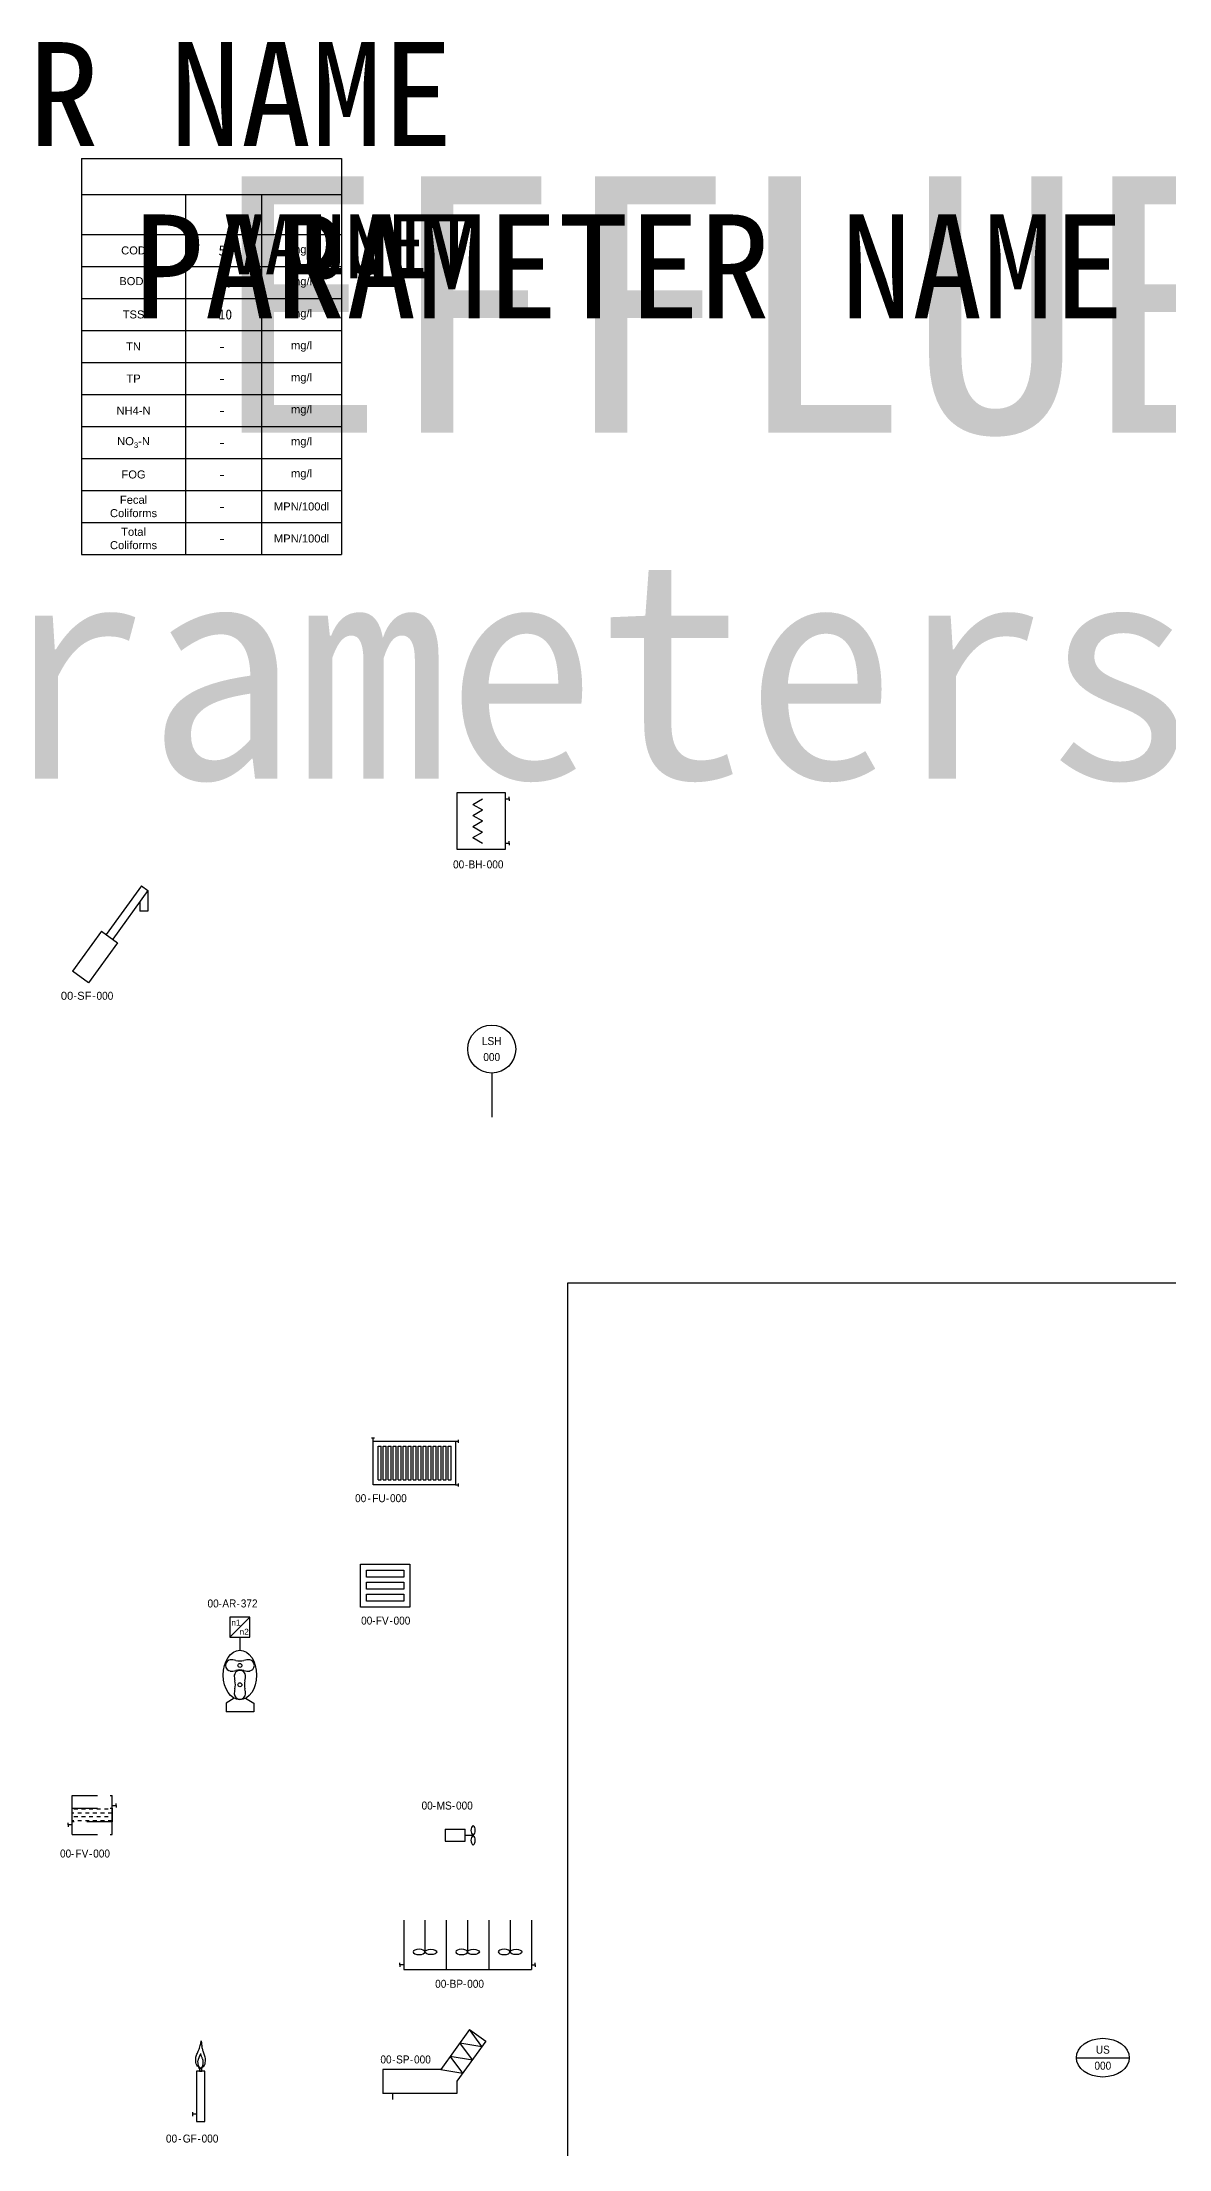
# Model space of a CAD drawing. Extents: x 2684 to 7761, y 1353 to 2487.
# Drawn here: x 2943 to 3225, y 1948 to 2474 of the extents above; entities that cross this region are included whole.
import ezdxf
from ezdxf.enums import TextEntityAlignment as Align

# ---------------------------------------------------------------- set-up
doc = ezdxf.new("R2018")
doc.units = 0
doc.header["$LTSCALE"] = 0.25
doc.linetypes.add('DASHEDX2', pattern=[38.1, 25.4, -12.7])
doc.layers.add('controll', color=150, linetype='Continuous', lineweight=25)
for name, color, linetype, lineweight, true_color in [('equipment', 5, 'Continuous', 25, 0x0000ff), ('instrumentation', 7, 'Continuous', 25, 0xffffff), ('Text', 7, 'Continuous', 25, 0xffffff)]:
    doc.layers.add(name, color=color, linetype=linetype, lineweight=lineweight, true_color=true_color)
doc.styles.add('Organica', font='arial.ttf')
doc.styles.add('PDBlowerVFDdrive_BlowerMBR_Tank$0$Organica', font='arial.ttf')
doc.styles.add('RefPIDEfluent$0$Organica', font='arial.ttf')

# ---------------------------------------------------------------- blocks, each defined once
blk = doc.blocks.new('*U51')
for p, q in [((0, 1.5), (5, 1.5)), ((0, 1.5), (0, -1.5)), ((5, -1.5), (5, 1.5)), ((5, 0), (7, 0)), ((0, -1.5), (5, -1.5))]:
    blk.add_line(p, q)
for centre, start, end in [((8.17, 1.24), 133.3642, 226.6358), ((5.83, 1.24), 313.3642, 46.6358), ((8.17, -1.24), 133.3642, 226.6358), ((5.83, -1.24), 313.3642, 46.6358)]:
    blk.add_arc(centre, 1.71, start, end)
at = {"char_height": 2, "width": 5.3402, "attachment_point": 6, "line_spacing_factor": 0.9, "style": 'Organica'}
for insert in [(-2.3, 7.43), (2.5, 7.43)]:
    blk.add_mtext('{\\W0.9;-}', dxfattribs=dict(at, insert=insert))
at = {"style": 'Organica', "flags": 1}
for tag, p in [('EQUIP_TYPE', (24.21, 100.23)), ('NOTE_CHINESE', (24.21, 94.23)), ('NOTE', (24.21, 97.23)), ('MATERIAL_BODY', (24.21, 91.13)), ('MATERIAL_SHAFT', (24.21, 88.13)), ('MATERIAL_BLADE', (24.21, 85.13)), ('POWER_CONSUMED', (24.21, 78.92)), ('POWER_INSTALLED', (24.21, 81.92)), ('MANUFACTURE', (24.21, 72.7)), ('MODEL', (24.21, 75.81)), ('UNIT_TANKW', (24.37, 69.45)), ('UNIT_TANKD', (24.37, 63.45)), ('UNIT_TANKL', (24.37, 66.45)), ('UNIT_TANKV', (24.37, 60.45)), ('SP_TANKW', (24.37, 57.45)), ('SP_TANKL', (24.37, 54.24)), ('SP_TANKD', (24.37, 51.13)), ('SP_TANKV', (24.37, 48.13)), ('INSTALLATION', (24.55, 41.95)), ('STB_DTY', (24.55, 44.95)), ('RUNNINGHOURS', (25.37, 38.97)), ('DI', (25.37, 35.97)), ('DO', (25.37, 32.97)), ('PO', (25.37, 20.97)), ('PB', (25.37, 23.97)), ('NUMBER_OF_UNIT', (25.37, 17.58)), ('PROCESSUNITAREA', (25.37, 13.71))]:
    blk.add_attdef(tag, text='', height=2, dxfattribs=at).set_placement(p, align=Align.MIDDLE_CENTER)
at = {"style": 'Organica', "width": 0.9}
for tag, p in [('AREA_CODE', (-3.1, 7.43)), ('TAG_ID', (1.64, 7.43))]:
    blk.add_attdef(tag, text='', height=2, dxfattribs=at).set_placement(p, align=Align.MIDDLE_RIGHT)
at = {"style": 'Organica', "width": 0.9, "flags": 8}
blk.add_attdef('TAG', text='', height=2, dxfattribs=at).set_placement((4.81, 7.43), align=Align.MIDDLE_CENTER)
blk = doc.blocks.new('*U33')
for p, q in [((0, 12.38), (0, 0)), ((5.32, 12.38), (5.32, 4.42)), ((10.64, 12.38), (10.64, 0)), ((15.96, 12.38), (15.96, 4.42)), ((21.28, 12.38), (21.28, 0)), ((26.6, 12.38), (26.6, 4.42)), ((31.92, 12.38), (31.92, 0)), ((-0.92, 1.19), (-0.92, 1.69)), ((0, 1.19), (-0.92, 1.19)), ((-0.92, 1.19), (-0.92, 0.69)), ((0, 0), (10.64, 0)), ((10.64, 0), (21.28, 0)), ((21.28, 0), (31.92, 0)), ((31.92, 1.19), (32.85, 1.19)), ((32.85, 1.19), (32.85, 1.69)), ((32.85, 1.19), (32.85, 0.69))]:
    blk.add_line(p, q)
at = {"extrusion": (0, 0, -1)}
for centre in [(3.84, 4.42), (14.48, 4.42), (25.12, 4.42)]:
    blk.add_ellipse(centre, major_axis=(1.48, 0), ratio=0.454465, dxfattribs=at)
for centre in [(6.8, 4.42), (17.44, 4.42), (28.09, 4.42)]:
    blk.add_ellipse(centre, major_axis=(-1.48, 0), ratio=0.454465)
at = {"char_height": 2, "width": 5.3402, "attachment_point": 6, "line_spacing_factor": 0.9, "style": 'Organica'}
for insert in [(11.47, -3.53), (15.67, -3.53)]:
    blk.add_mtext('{\\W0.9;-}', dxfattribs=dict(at, insert=insert))
at = {"style": 'Organica', "flags": 1}
for tag, p in [('EQUIP_TYPE', (49.38, 78.27)), ('NOTE', (49.38, 75.27)), ('CONSUMED_POWER', (49.38, 69.27)), ('NOTE_CHINESE', (49.38, 72.27)), ('MATERIAL', (49.38, 63.17)), ('STB_DTY', (49.38, 66.27)), ('INSTALLED_POWER', (49.38, 59.96)), ('MANUFACTURE', (49.38, 53.74)), ('MODEL', (49.38, 56.85)), ('UNIT_FLOW', (50.02, 50.66)), ('SP_FLOW', (50.02, 47.66)), ('RUNNINGHOURS', (50.24, 41.42)), ('INSTALLATION', (50.45, 44.48)), ('DI', (50.24, 38.42)), ('DO', (50.24, 35.42)), ('PB', (50.24, 32.42)), ('PROCESSUNITAREA', (50.24, 25.95)), ('PO', (50.24, 29.42))]:
    blk.add_attdef(tag, text='', height=2, dxfattribs=at).set_placement(p, align=Align.MIDDLE_CENTER)
at = {"style": 'Organica', "width": 0.9}
for tag, p in [('AREA_CODE', (10.67, -3.53)), ('TAG_ID', (14.85, -3.53))]:
    blk.add_attdef(tag, text='', height=2, dxfattribs=at).set_placement(p, align=Align.MIDDLE_RIGHT)
at = {"style": 'Organica', "width": 0.9, "flags": 8}
blk.add_attdef('TAG', text='', height=2, dxfattribs=at).set_placement((17.98, -3.53), align=Align.MIDDLE_CENTER)
blk = doc.blocks.new('*U50')
for p, q in [((21.68, 16), (14.44, 6)), ((24.77, 11.75), (21.67, 15.98)), ((21.68, 16), (25.73, 13.07)), ((25.73, 13.07), (18.49, 3.07)), ((22.37, 8.42), (19.26, 12.65)), ((19.26, 12.65), (24.77, 11.75)), ((14.44, 6), (0, 6)), ((0, 6), (0, 0)), ((14.44, 6), (19.96, 5.09)), ((19.96, 5.09), (16.85, 9.33)), ((16.85, 9.33), (22.37, 8.42)), ((18.49, 0), (0, 0)), ((2.5, -1.52), (2.5, 0)), ((18.49, 3.07), (18.49, 0))]:
    blk.add_line(p, q)
at = {"char_height": 2, "width": 5.3402, "attachment_point": 6, "line_spacing_factor": 0.9, "style": 'Organica'}
for insert in [(3.16, 8.49), (7.56, 8.49)]:
    blk.add_mtext('{\\W0.9;-}', dxfattribs=dict(at, insert=insert))
at = {"style": 'Organica', "flags": 1}
for tag, p in [('NOTE', (39.91, 100.8)), ('NOTE_CHINESE', (39.91, 97.8)), ('EQUIP_TYPE', (39.91, 94.8)), ('STB_DTY', (39.91, 91.8)), ('INSTALLED_POWER', (39.91, 79.49)), ('MATERIAL_BODY', (39.91, 82.69)), ('CONSUMED_POWER', (39.91, 76.49)), ('MODEL', (39.91, 73.38)), ('MANUFACTURE', (39.91, 70.27)), ('UNIT_OUTLET', (39.86, 66.56)), ('UNIT_INLET', (39.86, 63.67)), ('UNIT_FLOW', (39.86, 60.78)), ('SP_FLOW', (39.86, 57.78)), ('SP_INLET', (39.86, 54.67)), ('RUNNINGHOURS', (41.33, 48.65)), ('SP_OUTLET', (39.86, 51.56)), ('DO', (41.33, 42.65)), ('DI', (41.33, 45.65)), ('AO', (41.33, 36.65)), ('AI', (41.33, 39.65)), ('PO', (41.33, 30.65)), ('PB', (41.33, 33.65)), ('PROCESSUNITAREA', (41.33, 27.53))]:
    blk.add_attdef(tag, text='', height=2, dxfattribs=at).set_placement(p, align=Align.MIDDLE_CENTER)
at = {"style": 'Organica', "width": 0.9}
for tag, p in [('AREA_CODE', (2.16, 8.49)), ('TAG_ID', (6.64, 8.49))]:
    blk.add_attdef(tag, text='', height=2, dxfattribs=at).set_placement(p, align=Align.MIDDLE_RIGHT)
at = {"style": 'Organica', "width": 0.9, "flags": 8}
blk.add_attdef('TAG', text='', height=2, dxfattribs=at).set_placement((9.87, 8.49), align=Align.MIDDLE_CENTER)
blk = doc.blocks.new('*U49')
for p, q in [((-3.59, 11.9), (-4.34, 11.9)), ((-3.97, 11.15), (-3.97, 11.9)), ((16.64, 11.15), (17.39, 11.15)), ((17.39, 10.77), (17.39, 11.52)), ((-2.67, 1.49), (-2.67, 9.9)), ((-2.67, 9.9), (-1.92, 9.9)), ((-1.92, 1.49), (-1.92, 9.9)), ((-1.42, 1.49), (-1.42, 9.9)), ((-1.42, 9.9), (-0.67, 9.9)), ((-0.67, 1.49), (-0.67, 9.9)), ((-0.17, 1.49), (-0.17, 9.9)), ((-0.17, 9.9), (0.58, 9.9)), ((0.58, 1.49), (0.58, 9.9)), ((1.08, 1.49), (1.08, 9.9)), ((1.08, 9.9), (1.83, 9.9)), ((1.83, 1.49), (1.83, 9.9)), ((2.33, 1.49), (2.33, 9.9)), ((2.33, 9.9), (3.08, 9.9)), ((3.08, 1.49), (3.08, 9.9)), ((3.58, 1.49), (3.58, 9.9)), ((3.58, 9.9), (4.33, 9.9)), ((4.33, 1.49), (4.33, 9.9)), ((4.83, 1.49), (4.83, 9.9)), ((4.83, 9.9), (5.58, 9.9)), ((5.58, 1.49), (5.58, 9.9)), ((6.08, 1.49), (6.08, 9.9)), ((6.08, 9.9), (6.83, 9.9)), ((6.83, 1.49), (6.83, 9.9)), ((7.33, 1.49), (7.33, 9.9)), ((7.33, 9.9), (8.08, 9.9)), ((8.08, 1.49), (8.08, 9.9)), ((8.58, 1.49), (8.58, 9.9)), ((8.58, 9.9), (9.33, 9.9)), ((9.33, 1.49), (9.33, 9.9)), ((9.83, 1.49), (9.83, 9.9)), ((9.83, 9.9), (10.58, 9.9)), ((10.58, 1.49), (10.58, 9.9)), ((11.08, 1.49), (11.08, 9.9)), ((11.08, 9.9), (11.83, 9.9)), ((11.83, 1.49), (11.83, 9.9)), ((12.33, 1.49), (12.33, 9.9)), ((12.33, 9.9), (13.08, 9.9)), ((13.08, 1.49), (13.08, 9.9)), ((13.58, 1.49), (13.58, 9.9)), ((13.58, 9.9), (14.33, 9.9)), ((14.33, 1.49), (14.33, 9.9)), ((14.83, 1.49), (14.83, 9.9)), ((14.83, 9.9), (15.58, 9.9)), ((15.58, 1.49), (15.58, 9.9)), ((-2.67, 1.49), (-1.92, 1.49)), ((-1.42, 1.49), (-0.67, 1.49)), ((-0.17, 1.49), (0.58, 1.49)), ((1.08, 1.49), (1.83, 1.49)), ((2.33, 1.49), (3.08, 1.49)), ((3.58, 1.49), (4.33, 1.49)), ((4.83, 1.49), (5.58, 1.49)), ((6.08, 1.49), (6.83, 1.49)), ((7.33, 1.49), (8.08, 1.49)), ((8.58, 1.49), (9.33, 1.49)), ((9.83, 1.49), (10.58, 1.49)), ((11.08, 1.49), (11.83, 1.49)), ((12.33, 1.49), (13.08, 1.49)), ((13.58, 1.49), (14.33, 1.49)), ((14.83, 1.49), (15.58, 1.49)), ((16.64, 0.24), (17.39, 0.24)), ((17.39, -0.13), (17.39, 0.62))]:
    blk.add_line(p, q)
blk.add_lwpolyline([(-3.97, 11.15), (16.64, 11.15), (16.64, 0.24), (-3.97, 0.24)], close=True)
at = {"char_height": 2, "width": 5.3402, "attachment_point": 6, "line_spacing_factor": 0.9, "style": 'Organica'}
for insert in [(-4.54, -3.09), (0.06, -3.09)]:
    blk.add_mtext('{\\W0.9;-}', dxfattribs=dict(at, insert=insert))
at = {"style": 'Organica', "flags": 1}
for tag, p in [('EQIP_TYPE', (28.98, 85.99)), ('NOTE', (28.98, 79.99)), ('NOTE_CHINESE', (28.98, 76.99)), ('STB_DTY', (28.98, 73.89)), ('MATERIAL', (28.98, 70.89)), ('MODEL', (28.98, 64.57)), ('MANUFACTURE', (28.98, 61.47)), ('UNIT_FLOW', (28.82, 51.87)), ('SP_FLOW', (28.82, 48.87)), ('PROCESSUNITAREA', (28.82, 33.87))]:
    blk.add_attdef(tag, text='', height=2, dxfattribs=at).set_placement(p, align=Align.MIDDLE_CENTER)
at = {"style": 'Organica', "width": 0.9}
for tag, p in [('AREA_CODE', (-5.67, -3.09)), ('TAG_ID', (-0.82, -3.09))]:
    blk.add_attdef(tag, text='', height=2, dxfattribs=at).set_placement(p, align=Align.MIDDLE_RIGHT)
at = {"style": 'Organica', "width": 0.9, "flags": 8}
blk.add_attdef('TAG', text='', height=2, dxfattribs=at).set_placement((2.37, -3.09), align=Align.MIDDLE_CENTER)
blk = doc.blocks.new('*U53')
at = {"color": 4}
blk.add_line((0, 11), (0, 0), dxfattribs=at)
blk.add_circle((0, 17), 6, dxfattribs=at)
at = {"style": 'Organica', "width": 0.9}
for tag, flags, p in [('AREA_CODE', 9, (31.18, 62.35)), ('EQUIP_TYPE', 9, (31.18, 65.35)), ('NOTE', 9, (31.18, 59.35)), ('NOTE_CHINESE', 9, (31.18, 56.35)), ('MODEL', 9, (31.18, 53.35)), ('SPECIFICATION', 9, (31.18, 47.35)), ('MANUFACTURE', 9, (31.18, 50.35)), ('DO', 9, (31.18, 41.35)), ('DI', 9, (31.18, 44.35)), ('AI', 9, (31.18, 38.35)), ('AO', 9, (31.18, 35.35)), ('PB', 9, (31.18, 32.35)), ('PROCESSUNITAREA', 9, (31.18, 26.35)), ('PO', 9, (31.18, 29.35)), ('TAG_ID', 8, (0, 19)), ('TAG', 8, (0, 15))]:
    blk.add_attdef(tag, text='', height=2, dxfattribs=dict(at, flags=flags)).set_placement(p, align=Align.MIDDLE_CENTER)
blk = doc.blocks.new('*U31')
for p, q in [((13.2, 24.2), (4.4, 12.05)), ((14.82, 23.03), (6.02, 10.88)), ((13.2, 24.2), (14.82, 23.03)), ((14.82, 23.03), (14.82, 17.92)), ((12.82, 20.27), (12.82, 17.92)), ((14.82, 17.92), (12.82, 17.92)), ((3.19, 12.93), (-4.05, 2.93)), ((3.19, 12.93), (7.24, 10)), ((7.24, 10), (0, 0)), ((0, 0), (-4.05, 2.93))]:
    blk.add_line(p, q)
at = {"char_height": 2, "width": 5.3402, "attachment_point": 6, "line_spacing_factor": 0.9, "style": 'Organica'}
for insert in [(-2.94, -3.24), (1.76, -3.24)]:
    blk.add_mtext('{\\W0.9;-}', dxfattribs=dict(at, insert=insert))
at = {"style": 'Organica', "flags": 1}
for tag, p in [('EQUIP_TYPE', (35.83, 88.41)), ('NOTE', (35.83, 85.41)), ('MATERIAL_FRAME', (35.83, 79.41)), ('NOTE_CHINESE', (35.83, 82.41)), ('MATERIAL_FIXED', (35.83, 76.41)), ('MATERIAL_BARS', (35.83, 73.41)), ('MATERIAL_COVER', (35.83, 70.31)), ('CONSUMED_POWER', (35.83, 64.11)), ('INSTALLED_POWER', (35.83, 67.11)), ('MANUFACTURE', (35.83, 57.89)), ('MODEL', (35.83, 60.99)), ('UNIT_SPACING', (35.83, 54.68)), ('SP_SPACING', (35.83, 51.68)), ('UNIT_FLOW', (35.83, 48.57)), ('CHANNELWIDTH', (35.83, 42.47)), ('SP_FLOW', (35.83, 45.57)), ('RUNNINGHOURS', (36.1, 36.01)), ('STB_DTY', (36.1, 39.01)), ('DI', (36.1, 33.01)), ('DO', (36.1, 30.01)), ('AI', (36.1, 27.01)), ('AO', (36.1, 24.01)), ('PB', (36.1, 21.01)), ('PROCESSUNITAREA', (36.1, 15.15)), ('PO', (36.1, 18.01))]:
    blk.add_attdef(tag, text='', height=2, dxfattribs=at).set_placement(p, align=Align.MIDDLE_CENTER)
at = {"style": 'Organica'}
for tag, p in [('AREA_CODE', (-3.84, -3.24)), ('TAG_ID', (0.72, -3.24))]:
    blk.add_attdef(tag, text='', height=2, dxfattribs=at).set_placement(p, align=Align.MIDDLE_RIGHT)
at = {"style": 'Organica', "width": 0.9, "flags": 8}
blk.add_attdef('TAG', text='', height=2, dxfattribs=at).set_placement((4.07, -3.24), align=Align.MIDDLE_CENTER)
blk = doc.blocks.new('*U30')
for p, q in [((-2.07, 11.25), (0.34, 12.64)), ((-2.07, 11.25), (0.34, 9.86)), ((5.98, 12.64), (6.98, 12.64)), ((6.98, 12.64), (6.98, 13.14)), ((6.98, 12.64), (6.98, 12.14)), ((-2.07, 8.47), (0.34, 9.86)), ((-2.07, 8.47), (0.34, 7.09)), ((-2.07, 5.7), (0.34, 7.09)), ((-2.07, 5.7), (0.34, 4.31)), ((-2.07, 2.92), (0.34, 4.31)), ((-2.07, 2.92), (0.34, 1.53)), ((5.98, 1.53), (6.98, 1.53)), ((6.98, 1.53), (6.98, 2.03)), ((6.98, 1.53), (6.98, 1.03))]:
    blk.add_line(p, q)
blk.add_lwpolyline([(-5.98, 14.17), (5.98, 14.17), (5.98, 0), (-5.98, 0)], close=True)
at = {"char_height": 2, "width": 5.3402, "attachment_point": 6, "line_spacing_factor": 0.9, "style": 'Organica'}
for insert in [(-3.24, -3.77), (1.16, -3.77)]:
    blk.add_mtext('{\\W0.9;-}', dxfattribs=dict(at, insert=insert))
at = {"style": 'Organica', "flags": 1}
for tag, p in [('EQUIP_TYPE', (0.11, 84.4)), ('NOTE_CHINESE', (0.11, 78.4)), ('NOTE', (0.11, 81.4)), ('MATERIAL', (0.11, 75.3)), ('CONSUMED_POWER', (0.11, 69.1)), ('INSTALLED_POWER', (0.11, 72.1)), ('MANUFACTURE', (0.11, 62.88)), ('MODEL', (0.11, 65.99)), ('UNIT_CAPACITY', (0.11, 59.77)), ('RUNNINGHOURS', (0.66, 53.83)), ('SP_CAPACITY', (0.11, 56.77)), ('PROCESSUNITAREA', (0.61, 50.88))]:
    blk.add_attdef(tag, text='', height=2, dxfattribs=at).set_placement(p, align=Align.MIDDLE_CENTER)
at = {"style": 'Organica', "width": 0.9}
for tag, p in [('AREA_CODE', (-4.24, -3.77)), ('TAG_ID', (0.31, -3.77))]:
    blk.add_attdef(tag, text='', height=2, dxfattribs=at).set_placement(p, align=Align.MIDDLE_RIGHT)
at = {"style": 'Organica', "width": 0.9, "flags": 8}
blk.add_attdef('TAG', text='', height=2, dxfattribs=at).set_placement((3.47, -3.77), align=Align.MIDDLE_CENTER)
blk = doc.blocks.new('*U32')
for points in [[(-6.14, 10.7), (6.14, 10.7), (6.14, 0), (-6.14, 0)], [(-4.64, 9.2), (4.64, 9.2), (4.64, 7.5), (-4.64, 7.5)], [(-4.64, 6.2), (4.64, 6.2), (4.64, 4.5), (-4.64, 4.5)], [(-4.64, 3.2), (4.64, 3.2), (4.64, 1.5), (-4.64, 1.5)]]:
    blk.add_lwpolyline(points, close=True)
at = {"char_height": 2, "width": 5.3402, "attachment_point": 6, "line_spacing_factor": 0.9, "style": 'Organica'}
for insert in [(-2.39, -3.39), (1.91, -3.39)]:
    blk.add_mtext('{\\W0.9;-}', dxfattribs=dict(at, insert=insert))
at = {"style": 'Organica', "flags": 1}
for tag, p in [('NOTE', (21.21, 75.24)), ('NOTE_CHINESE', (21.21, 72.24)), ('MATERIAL', (21.21, 69.14)), ('INSTALLED_POWER', (21.21, 62.93)), ('STB_DTY', (21.21, 66.14)), ('CONSUMED_POWER', (21.21, 59.93)), ('MANUFACTURE', (21.21, 53.72)), ('MODEL', (21.21, 56.82)), ('UNIT_FLOW', (20.84, 50.62)), ('SP_FLOW', (20.84, 47.62)), ('RUNNINGHOURS', (24.22, 44.29)), ('DI', (24.22, 41.29)), ('DO', (24.22, 38.29)), ('AO', (24.22, 32.29)), ('AI', (24.22, 35.29)), ('PO', (24.22, 26.29)), ('PB', (24.22, 29.29)), ('PROCESSUNITAREA', (24.22, 23.22))]:
    blk.add_attdef(tag, text='', height=2, dxfattribs=at).set_placement(p, align=Align.MIDDLE_CENTER)
at = {"style": 'Organica', "width": 0.9}
for tag, p in [('AREA_CODE', (-3.19, -3.39)), ('TAG_ID', (0.91, -3.39))]:
    blk.add_attdef(tag, text='', height=2, dxfattribs=at).set_placement(p, align=Align.MIDDLE_RIGHT)
at = {"style": 'Organica', "width": 0.9, "flags": 8}
blk.add_attdef('TAG', text='', height=2, dxfattribs=at).set_placement((4.21, -3.39), align=Align.MIDDLE_CENTER)
blk = doc.blocks.new('*U35')
for p, q in [((-0.11, 18.94), (0.04, 19.46)), ((0.04, 19.46), (0.13, 20.11)), ((0.13, 20.11), (0.18, 19.6)), ((0.18, 19.6), (0.23, 19.28)), ((0.23, 19.28), (0.33, 18.91)), ((-2.04, 2.31), (-2.04, 1.31)), ((-1.04, 1.81), (-2.04, 1.81))]:
    blk.add_line(p, q)
for points in [[(-1.04, 0), (1.04, 0), (1.04, 12.6), (-1.04, 12.6)], [(-0.26, 12.6), (0.26, 12.6), (0.26, 13.26), (-0.26, 13.26)]]:
    blk.add_lwpolyline(points, close=True)
for points in [[(-0.27, 13.26), (-0.57, 13.61), (-0.96, 14.09), (-1.17, 14.75), (-1.24, 15.38), (-1.17, 16.07), (-1, 16.57), (-0.82, 17.03), (-0.63, 17.52), (-0.3, 18.28), (-0.11, 18.94)], [(0.27, 13.26), (0.57, 13.61), (0.96, 14.09), (1.17, 14.75), (1.24, 15.38), (1.17, 16.07), (0.96, 16.57), (0.77, 17.03), (0.63, 17.52), (0.41, 18.39), (0.33, 18.91)]]:
    blk.add_spline(points, degree=3)
for points, knots in [([(0, 13.26), (-0.01, 13.26), (-0.03, 13.27), (-0.11, 13.36), (-0.18, 13.44), (-0.3, 13.57), (-0.35, 13.63), (-0.42, 13.72), (-0.45, 13.76), (-0.5, 13.85), (-0.53, 13.94), (-0.59, 14.18), (-0.61, 14.33), (-0.65, 14.6), (-0.66, 14.72), (-0.67, 14.97), (-0.66, 15.09), (-0.62, 15.29), (-0.6, 15.38), (-0.54, 15.56), (-0.5, 15.65), (-0.4, 15.91), (-0.35, 16.07), (-0.24, 16.36), (-0.18, 16.51), (-0.07, 16.75), (-0.03, 16.85), (0.02, 16.95)], [0.210135, 0.210135, 0.210135, 0.210135, 0.256423, 0.256423, 0.463078, 0.463078, 0.669733, 0.669733, 0.839065, 0.839065, 1.19651, 1.19651, 1.553954, 1.553954, 1.911399, 1.911399, 2.268843, 2.268843, 2.565738, 2.565738, 2.799755, 2.799755, 3.189355, 3.189355, 3.578956, 3.578956, 3.837654, 3.837654, 3.837654, 3.837654]), ([(0, 13.26), (0.01, 13.26), (0.03, 13.27), (0.1, 13.36), (0.17, 13.44), (0.3, 13.57), (0.35, 13.63), (0.42, 13.72), (0.44, 13.76), (0.5, 13.86), (0.54, 13.98), (0.6, 14.23), (0.61, 14.34), (0.64, 14.55), (0.65, 14.64), (0.67, 14.93), (0.66, 15.12), (0.61, 15.32), (0.6, 15.37), (0.55, 15.49), (0.51, 15.56), (0.44, 15.73), (0.39, 15.84), (0.3, 16.05), (0.26, 16.15), (0.17, 16.42), (0.12, 16.58), (0.06, 16.8), (0.04, 16.87), (0.02, 16.95)], [0.210132, 0.210132, 0.210132, 0.210132, 0.256343, 0.256343, 0.463113, 0.463113, 0.669883, 0.669883, 0.839689, 0.839689, 1.268714, 1.268714, 1.538735, 1.538735, 1.808756, 1.808756, 2.348799, 2.348799, 2.550371, 2.550371, 2.751943, 2.751943, 2.991683, 2.991683, 3.231422, 3.231422, 3.575913, 3.575913, 3.760435, 3.760435, 3.760435, 3.760435])]:
    blk.add_open_spline(points, degree=3, knots=knots)
at = {"char_height": 2, "width": 5.3402, "attachment_point": 6, "line_spacing_factor": 0.9, "style": 'Organica'}
for insert in [(-4.77, -4.29), (0.03, -4.29)]:
    blk.add_mtext('{\\W0.9;-}', dxfattribs=dict(at, insert=insert))
at = {"style": 'Organica', "flags": 1}
for tag, p in [('NOTE', (-24.3, 41.96)), ('MATERIAL_BODY', (-24.3, 35.85)), ('NOTE_CHINESE', (-24.3, 38.96)), ('INSTALLED_POWER', (-24.3, 32.65)), ('CONSUMED_POWER', (-24.3, 29.65)), ('MODEL', (-24.3, 26.54)), ('MANUFACTURE', (-24.3, 23.43)), ('UNIT_FLOW', (-23.97, 19.72)), ('SP_FLOW', (-23.97, 16.72)), ('DO', (-23.97, 10.72)), ('DI', (-23.97, 13.72)), ('AO', (-23.97, 4.72)), ('AI', (-23.97, 7.72)), ('PB', (-23.97, 1.72)), ('PO', (-23.97, -1.28)), ('PROCESSUNITAREA', (-23.97, -9.86))]:
    blk.add_attdef(tag, text='', height=2, dxfattribs=at).set_placement(p, align=Align.MIDDLE_CENTER)
at = {"style": 'Organica', "width": 0.9}
for tag, p in [('AREA_CODE', (-5.87, -4.29)), ('TAG_ID', (-0.97, -4.29))]:
    blk.add_attdef(tag, text='', height=2, dxfattribs=at).set_placement(p, align=Align.MIDDLE_RIGHT)
at = {"style": 'Organica', "width": 0.9, "flags": 8}
blk.add_attdef('TAG', text='', height=2, dxfattribs=at).set_placement((2.34, -4.29), align=Align.MIDDLE_CENTER)
blk = doc.blocks.new('*U34')
at = {"linetype": 'DASHEDX2'}
h = blk.add_hatch(dxfattribs=at)
h.set_pattern_fill('DASH', color=256, scale=0.3)
h.paths.add_polyline_path([(-5, 8.73), (5, 8.73), (5, 5.38), (-5, 5.38)])
for p, q in [((-5, 2.17), (-5, 11.94)), ((5, 2.17), (5, 11.94)), ((5, 9.46), (6, 9.46)), ((6, 9.46), (6, 9.96)), ((6, 9.46), (6, 8.96)), ((-6, 4.6), (-6, 5.1)), ((-5, 4.6), (-6, 4.6)), ((-6, 4.6), (-6, 4.1))]:
    blk.add_line(p, q)
for p, q in [((-5, 11.94), (5, 11.94)), ((-5, 2.17), (5, 2.17))]:
    blk.add_line(p, q, dxfattribs=at)
blk.add_lwpolyline([(-5, 8.73), (5, 8.73), (5, 5.38), (-5, 5.38)], close=True, dxfattribs=at)
at = {"char_height": 2, "width": 5.3402, "attachment_point": 6, "line_spacing_factor": 0.9, "style": 'Organica'}
for insert in [(-4.48, -2.57), (0.06, -2.57)]:
    blk.add_mtext('{\\W0.9;-}', dxfattribs=dict(at, insert=insert))
at = {"style": 'Organica', "flags": 1}
for tag, p in [('NOTE', (28.98, 37.99)), ('MATERIAL-BODY', (28.98, 31.89)), ('NOTE_CHINESE', (28.98, 34.99)), ('MANUFACTURE', (28.98, 25.47)), ('MODEL', (28.98, 28.57)), ('SP_VOLUME', (29.06, 22.17)), ('UNIT_VOLUME', (29.06, 19.17)), ('SP_FLOW', (28.82, 15.87)), ('UNIT_FLOW', (28.82, 12.87)), ('PROCESSUNITAREA', (28.82, 8.83))]:
    blk.add_attdef(tag, text='', height=2, dxfattribs=at).set_placement(p, align=Align.MIDDLE_CENTER)
at = {"style": 'Organica', "width": 0.9}
for tag, p in [('AREA_CODE', (-5.24, -2.57)), ('TAG_ID', (-0.94, -2.57))]:
    blk.add_attdef(tag, text='', height=2, dxfattribs=at).set_placement(p, align=Align.MIDDLE_RIGHT)
at = {"style": 'Organica', "width": 0.9, "flags": 8}
blk.add_attdef('TAG', text='', height=2, dxfattribs=at).set_placement((2.37, -2.57), align=Align.MIDDLE_CENTER)
blk = doc.blocks.new('controll tag e')
at = {"lineweight": 25, "ltscale": 0.25}
blk.add_line((-6.6, 4.84), (6.6, 4.84), dxfattribs=at)
blk.add_ellipse((0, 4.84), major_axis=(6.6, 0), ratio=0.733359)
at = {"style": 'Organica', "width": 0.9, "flags": 8}
for tag, p in [('TYP', (0, 6.84)), ('TAG', (0, 2.84))]:
    blk.add_attdef(tag, text='', height=2, dxfattribs=at).set_placement(p, align=Align.MIDDLE_CENTER)
blk = doc.blocks.new('RefPIDInfluent')
at = {"lineweight": 30, "flags": 104}
for tag, height, p in [('NAME1', 2.5, (-37.9, 61.25)), ('PARAM', 2.5, (-61.14, 53.29)), ('VALUE', 2.5, (-31.63, 53.2)), ('UNIT', 2.5, (-10.04, 53.16)), ('COD', 2, (-31.5, 45.02)), ('BOD5', 2, (-31.5, 36.81)), ('TSS', 2, (-31.5, 28.72)), ('TN', 2, (-31.5, 20.47)), ('NH4N', 2, (-31.5, 12.29)), ('TP', 2, (-31.5, 4.12)), ('PO4_3_P', 2, (-31.5, -4.08)), ('NAME3', 2.5, (-37.9, -12.35)), ('TMIN', 2, (-31.5, -20.49)), ('TMAX', 2, (-31.5, -28.72)), ('NAME2', 2.5, (-37.71, -36.75)), ('QAVG', 2, (-31.5, -45.27)), ('QPEAKDH', 2, (-31.5, -53.27)), ('QPEAKD', 2, (-31.5, -61.47)), ('QPEAK', 2, (-31.5, -69.71))]:
    blk.add_attdef(tag, text='', height=height, dxfattribs=at).set_placement(p, align=Align.MIDDLE_CENTER)
blk.add_attdef('i18N-PID-0003', text='', height=2.5, dxfattribs=at).set_placement((-77, -75.8), align=Align.TOP_LEFT)
blk = doc.blocks.new('RefPIDEfluent')
at = {"layer": 'Text', "color": 5, "lineweight": 25, "ltscale": 0.25}
for p, q in [((0, 51), (65, 51)), ((0, 51), (0, -48)), ((65, 51), (65, -48)), ((0, 42), (65, 42)), ((26, 42), (26, -48)), ((45, 42), (45, -48)), ((0, 32), (65, 32)), ((0, 24), (65, 24)), ((0, 16), (65, 16)), ((0, 8), (65, 8)), ((0, 0), (65, 0)), ((0, -8), (65, -8)), ((0, -16), (65, -16)), ((0, -24), (65, -24)), ((0, -32), (65, -32)), ((0, -40), (65, -40)), ((0, -48), (65, -48))]:
    blk.add_line(p, q, dxfattribs=at)
at = {"lineweight": 30, "flags": 104}
for tag, p in [('NAME1', (32.5, 46.5)), ('PARAM', (13, 37)), ('VALUE', (35.5, 37)), ('UNIT', (55, 37))]:
    blk.add_attdef(tag, text='', height=2.5, dxfattribs=at).set_placement(p, align=Align.MIDDLE_CENTER)
for tag, p in [('COD_COMPL', (34.26, 29.26)), ('BOD_compl', (34.26, 21.26)), ('TSS_compl', (34.26, 13.26)), ('N_tot_compl', (34.26, 5.28)), ('P_tot_compl', (34.26, -2.72)), ('Ammonia_compl', (34.26, -10.72)), ('NITRATE_COMPL', (34.26, -18.74)), ('FOG_COMPL', (34.26, -26.74)), ('FC_COMPL', (34.26, -34.74)), ('TC_COMPL', (34.26, -42.74))]:
    blk.add_attdef(tag, text='', height=2, dxfattribs=at).set_placement(p, align=Align.TOP_CENTER)
at = {"layer": 'Text', "color": 5, "char_height": 2, "attachment_point": 5, "style": 'RefPIDEfluent$0$Organica'}
for s, insert, width in [('COD', (13, 28), 14.9145), ('mg/l', (55, 28), 11.5205), ('\\A1;BOD{\\H0.7x;\\S^ 5;}', (13, 20), 14.9145), ('mg/l', (55, 20), 11.5205), ('TSS', (13, 12), 14.9145), ('mg/l', (55, 12), 11.5205), ('mg/l', (55, 4), 11.5205), ('\\A1;TN', (13, 4), 14.9145), ('TP', (13, -4), 14.9145), ('mg/l', (55, -4), 11.5205), ('NH4-N', (13, -12), 14.9145), ('mg/l', (55, -12), 11.5205), ('\\A1;NO{\\H0.7x;\\S^ 3;}-N', (13, -20), 14.9145), ('mg/l', (55, -20), 11.5205), ('FOG', (13, -28), 14.9145), ('mg/l', (55, -28), 11.5205), ('Fecal Coliforms', (13, -36), 14.9145), ('MPN/100dl', (55, -36), 11.5205), ('Total Coliforms', (13, -44), 14.9145), ('MPN/100dl', (55, -44), 11.5205)]:
    blk.add_mtext(s, dxfattribs=dict(at, insert=insert, width=width))
blk = doc.blocks.new('*U111')
for p, q in [((2.5, 23.64), (-2.5, 23.64)), ((-2.5, 23.64), (-2.5, 18.64)), ((-2.5, 18.64), (2.5, 23.64)), ((2.5, 18.64), (2.5, 23.64)), ((-2.5, 18.64), (2.5, 18.64)), ((0, 18.64), (0, 15.33)), ((0, 9.49), (0, 9.49)), ((-1.42, 3.35), (-3.44, 2.15)), ((-3.44, 2.15), (-3.44, 0)), ((3.44, 0), (-3.44, 0)), ((1.42, 3.35), (3.44, 2.15)), ((3.44, 2.15), (3.44, 0))]:
    blk.add_line(p, q)
for points in [[(-2.22, 12.96, 1), (-2.22, 10.15)], [(-1.4, 4.5, 1), (1.4, 4.5)]]:
    blk.add_lwpolyline(points, format="xyb")
for centre in [(0, 11.56), (0, 6.72)]:
    blk.add_circle(centre, 0.5)
for centre, radius, start, end in [((-2.12, 8.6), 4.36, 75.2809, 94.4863), ((0, 16.69), 4, 255.2809, 284.7191), ((2.12, 8.6), 4.36, 85.5137, 104.7191), ((2.22, 11.56), 1.4, 270, 90), ((-2.12, 14.51), 4.36, 265.5137, 284.7191), ((2.95, 8.84), 4.36, 175.5137, 194.7191), ((2.95, 4.6), 4.36, 165.2809, 184.4863), ((0, 8.94), 1.4, 0, 180), ((-5.13, 6.72), 4, 345.2809, 14.7191), ((0, 6.43), 4, 75.2809, 104.7191), ((2.12, 14.51), 4.36, 255.2809, 274.4863), ((5.13, 6.72), 4, 165.2809, 194.7191), ((-2.95, 8.84), 4.36, 345.2809, 4.4863), ((-2.95, 4.6), 4.36, 355.5137, 14.7191)]:
    blk.add_arc(centre, radius, start, end)
blk.add_ellipse((0, 9.16), major_axis=(0, -6.18), ratio=0.674562)
at = {"style": 'PDBlowerVFDdrive_BlowerMBR_Tank$0$Organica'}
for s, p in [('n1', (-2.16, 21.53)), ('n2', (-0.11, 19.23))]:
    blk.add_text(s, height=1.5, dxfattribs=at).set_placement(p)
at = {"char_height": 2, "width": 5.3402, "attachment_point": 6, "line_spacing_factor": 0.9, "style": 'PDBlowerVFDdrive_BlowerMBR_Tank$0$Organica'}
for insert in [(-4.5, 27.06), (0, 27.06)]:
    blk.add_mtext('{\\W0.9;-}', dxfattribs=dict(at, insert=insert))
at = {"style": 'PDBlowerVFDdrive_BlowerMBR_Tank$0$Organica', "flags": 1}
for tag, p in [('BLOWER_TYPE', (20.86, 108.5)), ('NOTE', (20.86, 105.5)), ('MATERIAL_GEAR', (20.86, 99.39)), ('NOTE_CHINESE', (20.86, 102.5)), ('MATERIAL_HOUSING', (20.86, 96.39)), ('MATERIAL_ROTOR', (20.86, 90.39)), ('MATERIAL_SHAFT', (20.86, 93.39)), ('CONSUMED_POWER', (20.86, 84.19)), ('INSTALLED_POWER', (20.86, 87.39)), ('MANUFACTURE', (20.86, 77.97)), ('MODEL', (20.86, 81.08)), ('UNIT_CAPACITY', (20.78, 74.8)), ('FC-MAN', (0.14, 69.9)), ('UNIT_PRESSURE', (20.78, 68.7)), ('SP_CAPACITY', (20.78, 71.8)), ('FC-MOD', (0.14, 66.8)), ('SP_PRESSURE', (20.78, 65.7)), ('STB_DTY', (21.54, 62.34)), ('RUNNINGHOURS', (21.54, 59.34)), ('DO', (21.54, 53.34)), ('DI', (21.54, 56.34)), ('AO', (21.54, 47.34)), ('AI', (21.54, 50.34)), ('PO', (21.54, 41.34)), ('PB', (21.54, 44.34))]:
    blk.add_attdef(tag, text='', height=2, dxfattribs=at).set_placement(p, align=Align.MIDDLE_CENTER)
at = {"style": 'PDBlowerVFDdrive_BlowerMBR_Tank$0$Organica', "width": 0.9}
for tag, p in [('AREA_CODE', (-5.3, 27.06)), ('TAG_ID', (-0.9, 27.06))]:
    blk.add_attdef(tag, text='', height=2, dxfattribs=at).set_placement(p, align=Align.MIDDLE_RIGHT)
at = {"style": 'PDBlowerVFDdrive_BlowerMBR_Tank$0$Organica', "width": 0.9, "flags": 8}
blk.add_attdef('TAG', text='', height=2, dxfattribs=at).set_placement((2.31, 27.06), align=Align.MIDDLE_CENTER)

msp = doc.modelspace()

# ---------------------------------------------------------------- linework, layer by layer
at = {"color": 4, "lineweight": 25, "ltscale": 0.25}
msp.add_lwpolyline([(3074.35, 2164.14), (3859.84, 2164.14), (3859.84, 1352.88), (3074.35, 1352.88)], close=True, dxfattribs=at)

# ---------------------------------------------------------------- block references
ref = msp.add_blockref('RefPIDInfluent', (2859.11, 2420.98))
lines = msp.add_mtext('* Parameters above have been provided by the Client, for additional assumed parameters please refer to the Design Basis Document', dxfattribs={"insert": (2782.11, 2345.18), "char_height": 55, "attachment_point": 1})
ref.add_attrib('i18N-PID-0003', '', (2782.11, 2345.18), dxfattribs={"flags": 104}).embed_mtext(lines)
lines = msp.add_mtext('PARAMETER NAME', dxfattribs={"insert": (2797.97, 2474.27), "char_height": 26, "attachment_point": 1})
ref.add_attrib('PARAM', '', (2797.97, 2474.27), dxfattribs={"flags": 104}).embed_mtext(lines)
ref = msp.add_blockref('RefPIDEfluent', (2952.75, 2394.19))
lines = msp.add_mtext('UNIT', dxfattribs={"insert": (3007.75, 2431.19), "char_height": 16, "attachment_point": 1})
ref.add_attrib('UNIT', '', (3007.75, 2431.19), dxfattribs={"flags": 104}).embed_mtext(lines)
lines = msp.add_mtext('VALUE', dxfattribs={"insert": (2988.25, 2431.19), "char_height": 15, "attachment_point": 1})
ref.add_attrib('VALUE', '', (2988.25, 2431.19), dxfattribs={"flags": 104}).embed_mtext(lines)
lines = msp.add_mtext('PARAMETER NAME', dxfattribs={"insert": (2965.75, 2431.19), "char_height": 26, "attachment_point": 1})
ref.add_attrib('PARAM', '', (2965.75, 2431.19), dxfattribs={"flags": 104}).embed_mtext(lines)
lines = msp.add_mtext('EFFLUENT QUALITY REQUIREMENT', dxfattribs={"insert": (2985.25, 2440.69), "char_height": 64, "attachment_point": 1})
ref.add_attrib('NAME1', '', (2985.25, 2440.69), dxfattribs={"flags": 104}).embed_mtext(lines)
lines = msp.add_mtext('10', dxfattribs={"insert": (2987, 2415.45), "char_height": 2.5, "attachment_point": 1})
ref.add_attrib('BOD_compl', '', (2987, 2415.45), dxfattribs={"flags": 104}).embed_mtext(lines)
lines = msp.add_mtext('10', dxfattribs={"insert": (2987, 2407.45), "char_height": 2.5, "attachment_point": 1})
ref.add_attrib('TSS_compl', '', (2987, 2407.45), dxfattribs={"flags": 104}).embed_mtext(lines)
lines = msp.add_mtext('-', dxfattribs={"insert": (2987, 2399.46), "char_height": 2.5, "attachment_point": 1})
ref.add_attrib('N_tot_compl', '', (2987, 2399.46), dxfattribs={"flags": 104}).embed_mtext(lines)
lines = msp.add_mtext('-', dxfattribs={"insert": (2987, 2391.46), "char_height": 2.5, "attachment_point": 1})
ref.add_attrib('P_tot_compl', '', (2987, 2391.46), dxfattribs={"flags": 104}).embed_mtext(lines)
lines = msp.add_mtext('-', dxfattribs={"insert": (2987, 2383.46), "char_height": 2.5, "attachment_point": 1})
ref.add_attrib('Ammonia_compl', '', (2987, 2383.46), dxfattribs={"flags": 104}).embed_mtext(lines)
lines = msp.add_mtext('-', dxfattribs={"insert": (2987, 2375.45), "char_height": 2.5, "attachment_point": 1})
ref.add_attrib('NITRATE_COMPL', '', (2987, 2375.45), dxfattribs={"flags": 104}).embed_mtext(lines)
lines = msp.add_mtext('-', dxfattribs={"insert": (2987, 2367.45), "char_height": 2.5, "attachment_point": 1})
ref.add_attrib('FOG_COMPL', '', (2987, 2367.45), dxfattribs={"flags": 104}).embed_mtext(lines)
lines = msp.add_mtext('-', dxfattribs={"insert": (2987, 2359.45), "char_height": 2.5, "attachment_point": 1})
ref.add_attrib('FC_COMPL', '', (2987, 2359.45), dxfattribs={"flags": 104}).embed_mtext(lines)
lines = msp.add_mtext('-', dxfattribs={"insert": (2987, 2351.45), "char_height": 2.5, "attachment_point": 1})
ref.add_attrib('TC_COMPL', '', (2987, 2351.45), dxfattribs={"flags": 104}).embed_mtext(lines)
lines = msp.add_mtext('50', dxfattribs={"insert": (2987, 2423.45), "char_height": 2.5, "attachment_point": 1})
ref.add_attrib('COD_COMPL', '', (2987, 2423.45), dxfattribs={"flags": 104}).embed_mtext(lines)
at = {"layer": 'controll'}
ref = msp.add_blockref('controll tag e', (3208.07, 1965.63), dxfattribs=at)
ref.add_attrib('TAG', '000', dxfattribs={"layer": '0', "height": 2, "style": 'Organica', "width": 0.9}).set_placement((3208.07, 1968.47), align=Align.MIDDLE_CENTER)
ref.add_attrib('TYP', 'US', dxfattribs={"layer": '0', "height": 2, "style": 'Organica', "width": 0.9}).set_placement((3208.07, 1972.47), align=Align.MIDDLE_CENTER)
at = {"layer": 'equipment'}
ref = msp.add_blockref('*U30', (3052.66, 2272.5), dxfattribs=at)
ref.add_attrib('TAG', '000', dxfattribs={"layer": '0', "height": 2, "style": 'Organica', "width": 0.9}).set_placement((3056.13, 2268.74), align=Align.MIDDLE_CENTER)
ref.add_attrib('AREA_CODE', '00', dxfattribs={"layer": '0', "height": 2, "style": 'Organica', "width": 0.9}).set_placement((3048.42, 2268.74), align=Align.MIDDLE_RIGHT)
ref.add_attrib('TAG_ID', 'BH', dxfattribs={"layer": '0', "height": 2, "style": 'Organica', "width": 0.9}).set_placement((3052.97, 2268.74), align=Align.MIDDLE_RIGHT)
ref = msp.add_blockref('*U31', (2954.51, 2239.15), dxfattribs=at)
ref.add_attrib('TAG', '000', dxfattribs={"layer": '0', "height": 2, "style": 'Organica', "width": 0.9}).set_placement((2958.59, 2235.9), align=Align.MIDDLE_CENTER)
ref.add_attrib('AREA_CODE', '00', dxfattribs={"layer": '0', "height": 2, "style": 'Organica'}).set_placement((2950.68, 2235.9), align=Align.MIDDLE_RIGHT)
ref.add_attrib('TAG_ID', 'SF', dxfattribs={"layer": '0', "height": 2, "style": 'Organica'}).set_placement((2955.23, 2235.9), align=Align.MIDDLE_RIGHT)
ref = msp.add_blockref('*U49', (3029.59, 2113.41), dxfattribs=at)
ref.add_attrib('TAG', '000', dxfattribs={"layer": '0', "height": 2, "style": 'Organica', "width": 0.9}).set_placement((3031.96, 2110.32), align=Align.MIDDLE_CENTER)
ref.add_attrib('AREA_CODE', '00', dxfattribs={"layer": '0', "height": 2, "style": 'Organica', "width": 0.9}).set_placement((3023.93, 2110.32), align=Align.MIDDLE_RIGHT)
ref.add_attrib('TAG_ID', 'FU', dxfattribs={"layer": '0', "height": 2, "style": 'Organica', "width": 0.9}).set_placement((3028.77, 2110.32), align=Align.MIDDLE_RIGHT)
ref = msp.add_blockref('*U32', (3028.64, 2083.11), dxfattribs=at)
ref.add_attrib('TAG', '000', dxfattribs={"layer": '0', "height": 2, "style": 'Organica', "width": 0.9}).set_placement((3032.85, 2079.72), align=Align.MIDDLE_CENTER)
ref.add_attrib('AREA_CODE', '00', dxfattribs={"layer": '0', "height": 2, "style": 'Organica', "width": 0.9}).set_placement((3025.44, 2079.72), align=Align.MIDDLE_RIGHT)
ref.add_attrib('TAG_ID', 'FV', dxfattribs={"layer": '0', "height": 2, "style": 'Organica', "width": 0.9}).set_placement((3029.54, 2079.72), align=Align.MIDDLE_RIGHT)
ref = msp.add_blockref('*U111', (2992.34, 2056.95), dxfattribs=at)
ref.add_attrib('TAG', '372', dxfattribs={"layer": '0', "height": 2, "style": 'PDBlowerVFDdrive_BlowerMBR_Tank$0$Organica', "width": 0.9}).set_placement((2994.65, 2084.01), align=Align.MIDDLE_CENTER)
ref.add_attrib('AREA_CODE', '00', dxfattribs={"layer": '0', "height": 2, "style": 'PDBlowerVFDdrive_BlowerMBR_Tank$0$Organica', "width": 0.9}).set_placement((2987.04, 2084.01), align=Align.MIDDLE_RIGHT)
ref.add_attrib('TAG_ID', 'AR', dxfattribs={"layer": '0', "height": 2, "style": 'PDBlowerVFDdrive_BlowerMBR_Tank$0$Organica', "width": 0.9}).set_placement((2991.44, 2084.01), align=Align.MIDDLE_RIGHT)
ref = msp.add_blockref('*U34', (2955.4, 2024.07), dxfattribs=at)
ref.add_attrib('TAG', '000', dxfattribs={"layer": '0', "height": 2, "style": 'Organica', "width": 0.9}).set_placement((2957.76, 2021.5), align=Align.MIDDLE_CENTER)
ref.add_attrib('AREA_CODE', '00', dxfattribs={"layer": '0', "height": 2, "style": 'Organica', "width": 0.9}).set_placement((2950.16, 2021.5), align=Align.MIDDLE_RIGHT)
ref.add_attrib('TAG_ID', 'FV', dxfattribs={"layer": '0', "height": 2, "style": 'Organica', "width": 0.9}).set_placement((2954.46, 2021.5), align=Align.MIDDLE_RIGHT)
ref = msp.add_blockref('*U51', (3043.65, 2026.05), dxfattribs=at)
ref.add_attrib('TAG', '000', dxfattribs={"layer": '0', "height": 2, "style": 'Organica', "width": 0.9}).set_placement((3048.46, 2033.49), align=Align.MIDDLE_CENTER)
ref.add_attrib('AREA_CODE', '00', dxfattribs={"layer": '0', "height": 2, "style": 'Organica', "width": 0.9}).set_placement((3040.55, 2033.49), align=Align.MIDDLE_RIGHT)
ref.add_attrib('TAG_ID', 'MS', dxfattribs={"layer": '0', "height": 2, "style": 'Organica', "width": 0.9}).set_placement((3045.29, 2033.49), align=Align.MIDDLE_RIGHT)
ref = msp.add_blockref('*U33', (3033.28, 1992.48), dxfattribs=at)
ref.add_attrib('TAG', '000', dxfattribs={"layer": '0', "height": 2, "style": 'Organica', "width": 0.9}).set_placement((3051.26, 1988.94), align=Align.MIDDLE_CENTER)
ref.add_attrib('AREA_CODE', '00', dxfattribs={"layer": '0', "height": 2, "style": 'Organica', "width": 0.9}).set_placement((3043.95, 1988.94), align=Align.MIDDLE_RIGHT)
ref.add_attrib('TAG_ID', 'BP', dxfattribs={"layer": '0', "height": 2, "style": 'Organica', "width": 0.9}).set_placement((3048.13, 1988.94), align=Align.MIDDLE_RIGHT)
ref = msp.add_blockref('*U50', (3028.09, 1961.54), dxfattribs=at)
ref.add_attrib('TAG', '000', dxfattribs={"layer": '0', "height": 2, "style": 'Organica', "width": 0.9}).set_placement((3037.97, 1970.03), align=Align.MIDDLE_CENTER)
ref.add_attrib('AREA_CODE', '00', dxfattribs={"layer": '0', "height": 2, "style": 'Organica', "width": 0.9}).set_placement((3030.26, 1970.03), align=Align.MIDDLE_RIGHT)
ref.add_attrib('TAG_ID', 'SP', dxfattribs={"layer": '0', "height": 2, "style": 'Organica', "width": 0.9}).set_placement((3034.74, 1970.03), align=Align.MIDDLE_RIGHT)
at = {"layer": 'equipment', "color": 4}
ref = msp.add_blockref('*U35', (2982.52, 1954.54), dxfattribs=at)
ref.add_attrib('TAG', '000', dxfattribs={"layer": '0', "height": 2, "style": 'Organica', "width": 0.9}).set_placement((2984.86, 1950.25), align=Align.MIDDLE_CENTER)
ref.add_attrib('AREA_CODE', '00', dxfattribs={"layer": '0', "height": 2, "style": 'Organica', "width": 0.9}).set_placement((2976.65, 1950.25), align=Align.MIDDLE_RIGHT)
ref.add_attrib('TAG_ID', 'GF', dxfattribs={"layer": '0', "height": 2, "style": 'Organica', "width": 0.9}).set_placement((2981.55, 1950.25), align=Align.MIDDLE_RIGHT)
at = {"layer": 'instrumentation'}
ref = msp.add_blockref('*U53', (3055.29, 2205.58), dxfattribs=at)
ref.add_attrib('TAG', '000', dxfattribs={"layer": '0', "height": 2, "style": 'Organica', "width": 0.9}).set_placement((3055.29, 2220.58), align=Align.MIDDLE_CENTER)
ref.add_attrib('TAG_ID', 'LSH', dxfattribs={"layer": '0', "height": 2, "style": 'Organica', "width": 0.9}).set_placement((3055.29, 2224.58), align=Align.MIDDLE_CENTER)

doc.saveas('drawing.dxf')
